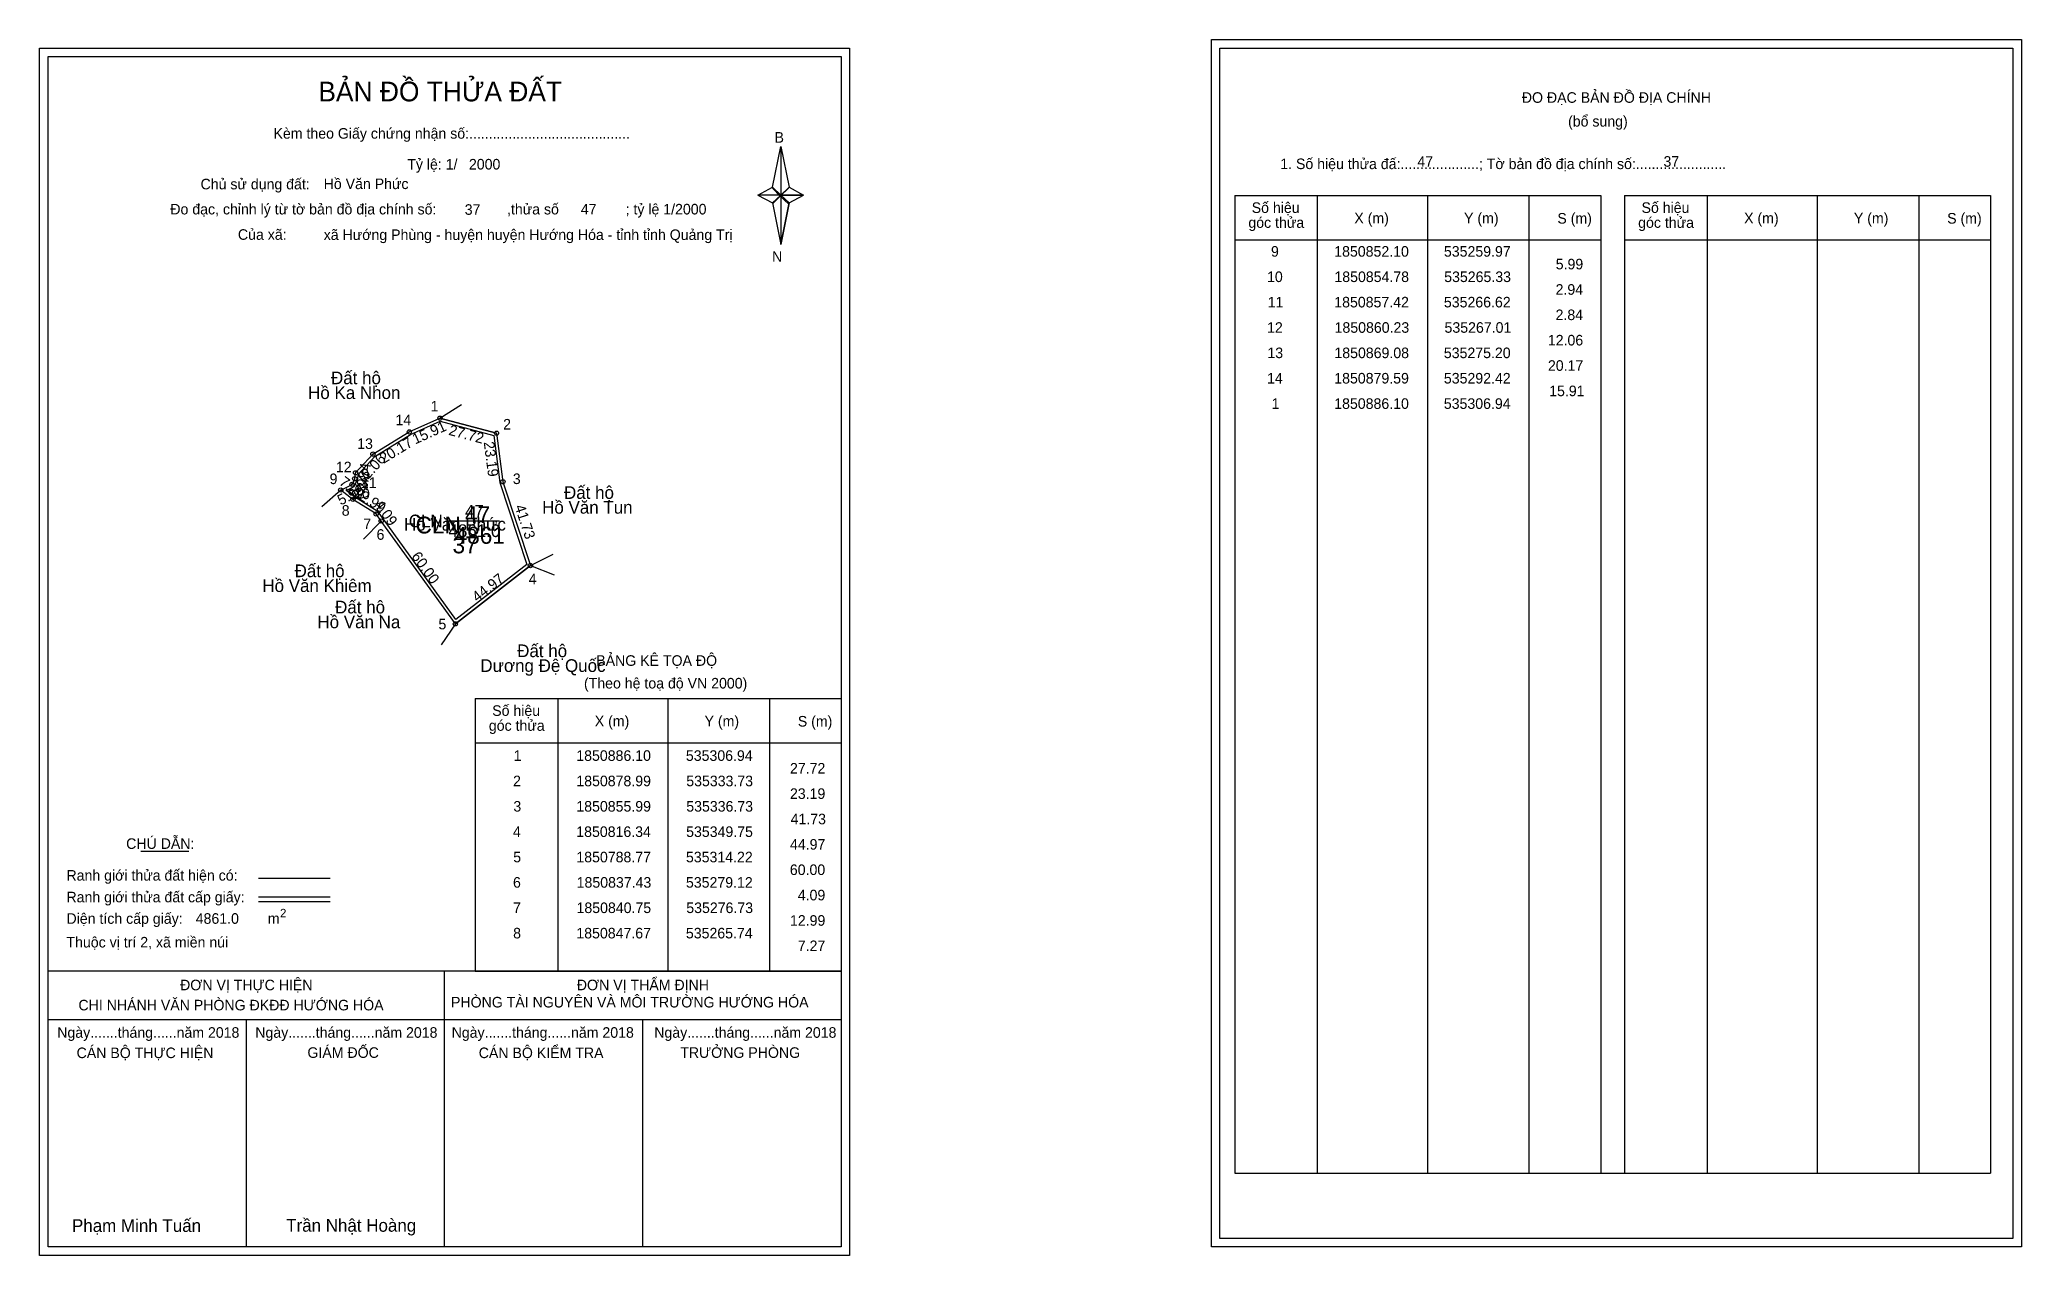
# Model space of a CAD drawing. Extents: x 535117 to 536056, y 1850490 to 1851065.
import ezdxf

# ---------------------------------------------------------------- set-up
doc = ezdxf.new("R2010")
doc.units = 0
for name, color, linetype in [('Level 1', 7, 'Continuous'), ('Level 10', 7, 'Continuous'), ('Level 11', 7, 'Continuous'), ('Level 13', 7, 'Continuous'), ('Level 2', 7, 'Continuous'), ('Level 27', 7, 'Continuous'), ('Level 3', 7, 'Continuous'), ('Level 36', 7, 'Continuous'), ('Level 4', 7, 'Continuous'), ('Level 49', 7, 'Continuous'), ('Level 5', 7, 'Continuous'), ('Level 53', 7, 'Continuous'), ('Level 55', 7, 'Continuous'), ('Level 6', 7, 'Continuous'), ('Level 63', 7, 'Continuous'), ('Level 7', 7, 'Continuous'), ('Level 9', 7, 'Continuous')]:
    doc.layers.add(name, color=color, linetype=linetype)

msp = doc.modelspace()

# ---------------------------------------------------------------- linework, layer by layer
at = {"layer": 'Level 1'}
for p, q in [((535121.45, 1851057.16), (535121.45, 1851057.16)), ((535676.1, 1851061.16), (535676.1, 1851061.16)), ((535464.3, 1850995.4), (535468.23, 1851014.68)), ((535468.23, 1851014.68), (535468.23, 1850991.63)), ((535468.23, 1851014.68), (535472.17, 1850995.4)), ((535457.41, 1850991.63), (535464.3, 1850995.4)), ((535464.3, 1850995.4), (535468.23, 1850991.63)), ((535467.94, 1850991.19), (535464.3, 1850994.96)), ((535468.23, 1850991.63), (535464.3, 1850987.95)), ((535467.94, 1850991.19), (535464.3, 1850987.51)), ((535464.3, 1850987.51), (535467.94, 1850991.19)), ((535471.87, 1850994.96), (535467.94, 1850991.19)), ((535467.94, 1850991.19), (535471.87, 1850994.96)), ((535471.87, 1850987.51), (535467.94, 1850991.19)), ((535472.17, 1850995.4), (535468.23, 1850991.63)), ((535468.23, 1850991.63), (535468.23, 1850968.23)), ((535468.23, 1850991.63), (535479.05, 1850991.63)), ((535468.23, 1850991.63), (535472.17, 1850987.95)), ((535472.17, 1850987.95), (535479.05, 1850991.63)), ((535683.16, 1850991.45), (535856.37, 1850991.45)), ((535722.34, 1850528.92), (535722.34, 1850991.45)), ((535774.49, 1850528.92), (535774.49, 1850991.45)), ((535822.43, 1850991.45), (535822.43, 1850528.92)), ((535856.37, 1850991.45), (535856.37, 1850528.92)), ((535867.68, 1850991.45), (536040.88, 1850991.45)), ((535906.86, 1850528.92), (535906.86, 1850991.45)), ((535959, 1850528.92), (535959, 1850991.45)), ((536006.95, 1850991.45), (536006.95, 1850528.92)), ((536040.88, 1850991.45), (536040.88, 1850528.92)), ((535464.3, 1850987.95), (535468.23, 1850968.23)), ((535472.17, 1850987.95), (535468.23, 1850968.23)), ((535683.16, 1850970.4), (535856.37, 1850970.4)), ((535867.68, 1850970.4), (536040.88, 1850970.4)), ((535323.64, 1850753.51), (535496.84, 1850753.51)), ((535362.82, 1850624.46), (535362.82, 1850753.51)), ((535414.96, 1850624.46), (535414.96, 1850753.51)), ((535462.91, 1850753.51), (535462.91, 1850624.46)), ((535323.64, 1850732.45), (535496.84, 1850732.45)), ((535165.29, 1850681.29), (535188.09, 1850681.29)), ((535221.02, 1850668.48), (535255.04, 1850668.48)), ((535221.02, 1850659.59), (535255.04, 1850659.59)), ((535221.02, 1850657.4), (535255.04, 1850657.4)), ((535335.11, 1850624.46), (535121.45, 1850624.46)), ((535496.84, 1850624.46), (535287.16, 1850624.46)), ((535309.15, 1850494.01), (535309.15, 1850624.46)), ((535323.64, 1850624.45), (535496.84, 1850624.45)), ((535496.85, 1850601.36), (535121.45, 1850601.36)), ((535215.3, 1850494.01), (535215.3, 1850601.36)), ((535403, 1850494.01), (535403, 1850601.36)), ((535683.16, 1850528.92), (536040.88, 1850528.92)), ((535496.84, 1850494.01), (535496.84, 1850494.01)), ((536051.5, 1850498.01), (536051.5, 1850498.01))]:
    msp.add_line(p, q, dxfattribs=at)
for points in [[(535464.3, 1850995.4), (535468.23, 1851014.68), (535468.23, 1850991.63)], [(535457.41, 1850991.63), (535464.3, 1850987.95), (535468.23, 1850991.63)], [(535468.23, 1850991.63), (535472.17, 1850995.4), (535479.05, 1850991.63)], [(535468.23, 1850991.63), (535468.23, 1850968.23), (535472.17, 1850987.95)]]:
    msp.add_lwpolyline(points, close=True, dxfattribs=at)
at = {"layer": 'Level 10'}
for p, q in [((535275.2, 1850869.08), (535292.42, 1850879.59)), ((535333.73, 1850878.99), (535306.94, 1850886.1)), ((535259.97, 1850852.1), (535265.33, 1850854.78)), ((535314.22, 1850788.77), (535349.75, 1850816.34))]:
    msp.add_line(p, q, dxfattribs=at)
for points in [[(535349.75, 1850816.34), (535314.22, 1850788.77), (535279.12, 1850837.43), (535276.73, 1850840.75), (535265.74, 1850847.67), (535259.97, 1850852.1), (535265.33, 1850854.78), (535266.62, 1850857.42), (535267.01, 1850860.23), (535275.2, 1850869.08), (535292.42, 1850879.59), (535306.94, 1850886.1), (535333.73, 1850878.99), (535336.73, 1850855.99)], [(535348.11, 1850816.84), (535314.51, 1850790.76), (535280.26, 1850838.25), (535277.71, 1850841.79), (535266.54, 1850848.82), (535262.6, 1850851.85), (535266.38, 1850853.74), (535267.98, 1850857.01), (535268.34, 1850859.6), (535276.1, 1850867.99), (535293.07, 1850878.35), (535307.06, 1850884.62), (535332.46, 1850877.88), (535335.36, 1850855.68)]]:
    msp.add_lwpolyline(points, close=True, dxfattribs=at)
at = {"layer": 'Level 11'}
for centre in [(535306.94, 1850886.1), (535292.42, 1850879.59), (535333.73, 1850878.99), (535275.2, 1850869.08), (535267.01, 1850860.23), (535259.97, 1850852.1), (535265.33, 1850854.78), (535266.62, 1850857.42), (535336.73, 1850855.99), (535265.74, 1850847.67), (535276.73, 1850840.75), (535279.12, 1850837.43), (535349.75, 1850816.34), (535349.75, 1850816.34), (535314.22, 1850788.77)]:
    msp.add_circle(centre, 1, dxfattribs=at)
at = {"layer": 'Level 27'}
for p, q in [((535306.94, 1850886.1), (535317.08, 1850892.51)), ((535259.97, 1850852.1), (535250.99, 1850844.14)), ((535279.12, 1850837.43), (535270.71, 1850828.87)), ((535349.75, 1850816.34), (535360.48, 1850821.71)), ((535349.75, 1850816.34), (535360.95, 1850812.03)), ((535314.22, 1850788.77), (535307.49, 1850778.83))]:
    msp.add_line(p, q, dxfattribs=at)
at = {"layer": 'Level 3'}
for p, q in [((535683.16, 1850991.45), (535683.16, 1850528.92)), ((535867.68, 1850991.45), (535867.68, 1850528.92)), ((535323.64, 1850753.51), (535323.64, 1850624.46))]:
    msp.add_line(p, q, dxfattribs=at)
at = {"layer": 'Level 63'}
for points in [[(535672.1, 1851065.16), (536055.5, 1851065.16), (536055.5, 1850494.01), (535672.1, 1850494.01)], [(535117.45, 1851061.16), (535500.85, 1851061.16), (535500.85, 1850490.01), (535117.45, 1850490.01)], [(535121.45, 1851057.16), (535496.85, 1851057.16), (535496.85, 1850494.01), (535121.45, 1850494.01)], [(535676.1, 1851061.16), (536051.5, 1851061.16), (536051.5, 1850498.01), (535676.1, 1850498.01)]]:
    msp.add_lwpolyline(points, close=True, dxfattribs=at)
at = {"layer": 'Level 9'}
msp.add_line((535310.97, 1850837.44), (535335.05, 1850837.44), dxfattribs=at)

# ---------------------------------------------------------------- texts
at = {"layer": 'Level 1'}
for s, height, p in [('BẢN ĐỒ THỬA ĐẤT', 9.3313, (535249.38, 1851035.97)), ('ĐO ĐẠC BẢN ĐỒ ĐỊA CHÍNH', 5, (535819.05, 1851035.28)), ('(bổ sung)', 5, (535840.93, 1851024.04)), ('Kèm theo Giấy chứng nhận số:.........................................', 5, (535228.15, 1851018.31)), ('B', 5, (535465.32, 1851016.43)), ('1. Số hiệu thửa đấ:....................; Tờ bản đồ địa chính số:.......................', 5, (535704.71, 1851003.92)), ('Chủ sử dụng đất:', 5, (535193.63, 1850994.33)), ('Đo đạc, chỉnh lý từ tờ bản đồ địa chính số:                  ,thửa số                 ; tỷ lệ 1/2000', 5, (535179.31, 1850982.47)), ('góc thửa', 5, (535689.61, 1850976.13)), ('Số hiệu', 5, (535691.19, 1850983.19)), ('X (m)', 5, (535739.76, 1850978.24)), ('Y (m)', 5, (535791.71, 1850978.24)), ('S (m)', 5, (535835.87, 1850978.14)), ('góc thửa', 5, (535874.12, 1850976.13)), ('Số hiệu', 5, (535875.71, 1850983.19)), ('X (m)', 5, (535924.27, 1850978.24)), ('Y (m)', 5, (535976.23, 1850978.24)), ('S (m)', 5, (536020.38, 1850978.14)), ('Của xã:', 5, (535211.31, 1850970.47)), ('N', 5, (535464.12, 1850960.09)), ('BẢNG KÊ TỌA ĐỘ', 5, (535380.91, 1850768.91)), ('(Theo hệ toạ độ VN 2000)', 5, (535375.1, 1850758.19)), ('Số hiệu', 5, (535331.67, 1850745.24)), ('góc thửa', 5, (535330.09, 1850738.18)), ('X (m)', 5, (535380.23, 1850740.29)), ('Y (m)', 5, (535432.19, 1850740.29)), ('S (m)', 5, (535476.34, 1850740.19)), ('CHÚ DẪN:', 5, (535158.41, 1850682.3)), ('Ranh giới thửa đất hiện có:', 5, (535130.15, 1850667.3)), ('Ranh giới thửa đất cấp giấy:', 5, (535130.15, 1850657.02)), ('Diện tích cấp giấy:', 5, (535130.15, 1850646.86)), ('2', 4, (535231.25, 1850649.92)), ('m', 5, (535225.46, 1850646.9)), ('Thuộc vị trí 2, xã miền núi', 5, (535130.15, 1850635.66)), ('ĐƠN VỊ THỰC HIỆN', 5, (535183.92, 1850615.42)), ('ĐƠN VỊ THẨM ĐỊNH', 5, (535371.72, 1850615.42)), ('CHI NHÁNH VĂN PHÒNG ĐKĐĐ HƯỚNG HÓA', 5, (535135.83, 1850605.9)), ('PHÒNG TÀI NGUYÊN VÀ MÔI TRƯỜNG HƯỚNG HÓA', 5, (535312.17, 1850607.28)), ('Ngày.......tháng......năm 2018', 5, (535125.78, 1850592.95)), ('Ngày.......tháng......năm 2018', 5, (535219.53, 1850592.95)), ('Ngày.......tháng......năm 2018', 5, (535312.48, 1850592.95)), ('Ngày.......tháng......năm 2018', 5, (535408.39, 1850592.95)), ('CÁN BỘ THỰC HIỆN', 5, (535134.95, 1850583.32)), ('GIÁM ĐỐC', 5, (535244.21, 1850583.44)), ('CÁN BỘ KIỂM TRA', 5, (535325.29, 1850583.32)), ('TRƯỞNG PHÒNG', 5, (535420.67, 1850583.44)), ('Phạm Minh Tuấn', 6, (535132.77, 1850501.09)), ('Trần Nhật Hoàng', 6, (535234.15, 1850501.19))]:
    msp.add_text(s, height=height, dxfattribs=at).set_placement(p)
at = {"layer": 'Level 11'}
msp.add_text('Tỷ lệ: 1/', height=5, dxfattribs=at).set_placement((535291.46, 1851003.69))
at = {"layer": 'Level 13'}
for s, p in [('CLN', (535292.18, 1850834.44)), ('47', (535318.78, 1850839.04)), ('4861.0', (535310.98, 1850829.84))]:
    msp.add_text(s, height=6, dxfattribs=at).set_placement(p)
at = {"layer": 'Level 2'}
msp.add_text('Hồ Văn Phức', height=6, dxfattribs=at).set_placement((535289.95, 1850832.91))
at = {"layer": 'Level 3'}
msp.add_text('CLN ', height=8, dxfattribs=at).set_placement((535295.41, 1850831.53))
at = {"layer": 'Level 36'}
for s, p in [('Đất hộ', (535255.36, 1850902.15)), ('Hồ Ka Nhon', (535244.52, 1850895.15)), ('Đất hộ', (535365.66, 1850847.9)), ('Hồ Văn Tun', (535355.31, 1850840.9)), ('Đất hộ', (535238.14, 1850810.86)), ('Hồ Văn Khiêm', (535222.87, 1850803.86)), ('Hồ Văn Na', (535248.93, 1850786.71)), ('Đất hộ', (535257.31, 1850793.71)), ('Đất hộ', (535343.5, 1850773.03)), ('Dương Đệ Quốc', (535326.07, 1850766.03))]:
    msp.add_text(s, height=6, dxfattribs=at).set_placement(p)
at = {"layer": 'Level 4'}
msp.add_text('47', height=8, dxfattribs=at).set_placement((535318.8, 1850836.42))
at = {"layer": 'Level 49'}
for s, rotation, p in [('15.91', 24.14894, (535295.21, 1850873.61)), ('27.72', 345.13649, (535310.76, 1850878.26)), ('12.06', 47.21809, (535270.4, 1850854.18)), ('20.17', 31.39725, (535280.3, 1850864.46)), ('23.19', 277.43141, (535327.63, 1850874.72)), ('7.27', 322.48423, (535258.83, 1850854.99)), ('2.94', 63.95818, (535269.12, 1850847.51)), ('2.84', 82.09839, (535272.48, 1850851.64)), ('5.99', 26.56505, (535259.96, 1850844.72)), ('12.99', 327.80288, (535265.19, 1850849.91)), ('4.09', 305.74934, (535275.54, 1850845.14)), ('41.73', 288.1788, (535342.26, 1850844.27)), ('60.00', 305.80411, (535293.18, 1850820.67)), ('44.97', 37.81017, (535324.57, 1850798.83))]:
    msp.add_text(s, height=5, rotation=rotation, dxfattribs=at).set_placement(p)
at = {"layer": 'Level 5'}
msp.add_text('4861', height=8, dxfattribs=at).set_placement((535313.87, 1850826.64))
at = {"layer": 'Level 53'}
for s, p in [('9', (535700.31, 1850962.48)), ('1850852.10', (535730.25, 1850962.48)), ('535259.97', (535782.17, 1850962.48)), ('10', (535698.44, 1850950.48)), ('1850854.78', (535730.33, 1850950.48)), ('535265.33', (535782.31, 1850950.48)), ('5.99', (535835.09, 1850956.48)), ('11', (535698.76, 1850938.48)), ('1850857.42', (535730.27, 1850938.48)), ('535266.62', (535782.16, 1850938.48)), ('2.94', (535835.03, 1850944.48)), ('2.84', (535835.03, 1850932.48)), ('12', (535698.46, 1850926.48)), ('1850860.23', (535730.42, 1850926.48)), ('535267.01', (535782.46, 1850926.48)), ('12.06', (535831.36, 1850920.48)), ('13', (535698.62, 1850914.48)), ('1850869.08', (535730.33, 1850914.48)), ('535275.20', (535782.14, 1850914.48)), ('14', (535698.44, 1850902.48)), ('1850879.59', (535730.27, 1850902.48)), ('535292.42', (535782.16, 1850902.48)), ('20.17', (535831.41, 1850908.48)), ('15.91', (535831.99, 1850896.48)), ('1', (535700.61, 1850890.48)), ('1850886.10', (535730.25, 1850890.48)), ('535306.94', (535782.13, 1850890.48)), ('1', (535341.84, 1850723.95)), ('1850886.10', (535371.48, 1850723.95)), ('535306.94', (535423.36, 1850723.95)), ('27.72', (535472.62, 1850717.95)), ('2', (535341.54, 1850711.95)), ('1850878.99', (535371.5, 1850711.95)), ('535333.73', (535423.54, 1850711.95)), ('23.19', (535472.62, 1850705.95)), ('3', (535341.69, 1850699.95)), ('1850855.99', (535371.5, 1850699.95)), ('535336.73', (535423.54, 1850699.95)), ('4', (535341.51, 1850687.95)), ('1850816.34', (535371.47, 1850687.95)), ('535349.75', (535423.47, 1850687.95)), ('41.73', (535472.92, 1850693.95)), ('5', (535341.63, 1850675.95)), ('1850788.77', (535371.51, 1850675.95)), ('535314.22', (535423.38, 1850675.95)), ('44.97', (535472.64, 1850681.95)), ('60.00', (535472.57, 1850669.95)), ('6', (535341.52, 1850663.95)), ('1850837.43', (535371.65, 1850663.95)), ('535279.12', (535423.38, 1850663.95)), ('4.09', (535476.32, 1850657.95)), ('7', (535341.55, 1850651.95)), ('1850840.75', (535371.59, 1850651.95)), ('535276.73', (535423.54, 1850651.95)), ('8', (535341.59, 1850639.95)), ('1850847.67', (535371.51, 1850639.95)), ('535265.74', (535423.36, 1850639.95)), ('12.99', (535472.62, 1850645.95)), ('7.27', (535476.33, 1850633.95))]:
    msp.add_text(s, height=5, dxfattribs=at).set_placement(p)
at = {"layer": 'Level 55'}
for s, height, p in [('1', 0.8, (535306.72, 1850886.1)), ('14', 0.8, (535291.85, 1850879.59)), ('0', 0.22, (535292.34, 1850879.37)), ('0', 0.22, (535292.34, 1850879.37)), ('267', 0.22, (535306.7, 1850885.88)), ('0', 0.22, (535306.86, 1850885.88)), ('0', 0.22, (535306.86, 1850885.88)), ('2', 0.8, (535333.46, 1850878.99)), ('267', 0.22, (535333.49, 1850878.77)), ('13', 0.8, (535274.66, 1850869.08)), ('0', 0.22, (535275.12, 1850868.86)), ('0', 0.22, (535275.12, 1850868.86)), ('12', 0.8, (535266.44, 1850860.23)), ('0', 0.22, (535266.93, 1850860.01)), ('0', 0.22, (535266.93, 1850860.01)), ('9', 0.8, (535259.7, 1850852.1)), ('55', 0.22, (535259.82, 1850851.88)), ('55', 0.22, (535259.82, 1850851.88)), ('0', 0.22, (535259.89, 1850851.88)), ('0', 0.22, (535259.89, 1850851.88)), ('10', 0.8, (535264.76, 1850854.78)), ('0', 0.22, (535265.25, 1850854.56)), ('0', 0.22, (535265.25, 1850854.56)), ('11', 0.8, (535266.1, 1850857.42)), ('0', 0.22, (535266.54, 1850857.2)), ('0', 0.22, (535266.54, 1850857.2)), ('267', 0.22, (535336.49, 1850855.77)), ('3', 0.8, (535336.48, 1850855.99)), ('8', 0.8, (535265.48, 1850847.67)), ('55', 0.22, (535265.59, 1850847.45)), ('55', 0.22, (535265.59, 1850847.45)), ('7', 0.8, (535276.46, 1850840.75)), ('55', 0.22, (535276.58, 1850840.53)), ('55', 0.22, (535276.58, 1850840.53)), ('6', 0.8, (535278.85, 1850837.43)), ('268', 0.22, (535278.89, 1850837.21)), ('55', 0.22, (535278.97, 1850837.21)), ('55', 0.22, (535278.97, 1850837.21)), ('4', 0.8, (535349.47, 1850816.34)), ('267', 0.22, (535349.51, 1850816.12)), ('61', 0.22, (535349.61, 1850816.12)), ('268', 0.22, (535313.99, 1850788.55)), ('5', 0.8, (535313.96, 1850788.77)), ('61', 0.22, (535314.08, 1850788.55))]:
    msp.add_text(s, height=height, dxfattribs=at).set_placement(p)
at = {"layer": 'Level 6'}
for s, p in [('2000', (535320.66, 1851003.73)), ('47', (535769.61, 1851005)), ('37', (535886.1, 1851005.04)), ('Hồ Văn Phức', (535251.9, 1850994.46)), ('37', (535318.66, 1850982.29)), ('47', (535373.62, 1850982.45)), ('xã Hướng Phùng - huyện huyện Hướng Hóa - tỉnh tỉnh Quảng Trị', (535251.92, 1850970.38)), ('4861.0', (535191.33, 1850646.87))]:
    msp.add_text(s, height=5, dxfattribs=at).set_placement(p)
at = {"layer": 'Level 7'}
msp.add_text('37', height=8, dxfattribs=at).set_placement((535312.89, 1850822.14))
at = {"layer": 'Level 9'}
for s, p in [('14', (535285.87, 1850882.75)), ('1', (535302.52, 1850889.24)), ('2', (535336.85, 1850880.71)), ('13', (535267.76, 1850871.53)), ('9', (535254.7, 1850854.9)), ('12', (535257.69, 1850860.47)), ('3', (535341.43, 1850854.91)), ('10', (535266.31, 1850847.78)), ('11', (535269.5, 1850853.05)), ('8', (535260.45, 1850839.92)), ('7', (535270.67, 1850833.59)), ('6', (535276.93, 1850828.55)), ('4', (535348.96, 1850807.51)), ('5', (535306.22, 1850786.17))]:
    msp.add_text(s, height=5, dxfattribs=at).set_placement(p)

doc.saveas('drawing.dxf')
